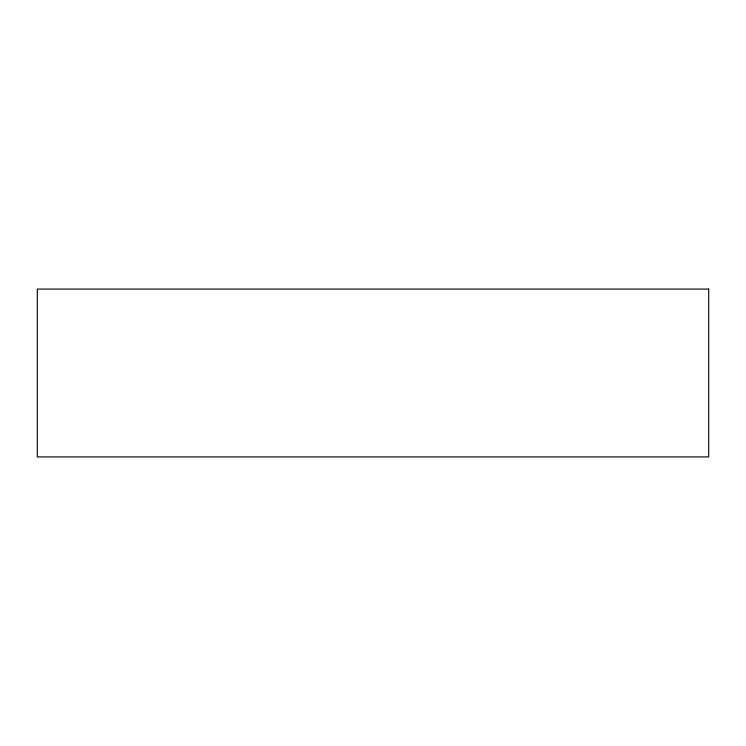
<?xml version="1.0" encoding="UTF-8"?>
<svg xmlns="http://www.w3.org/2000/svg" width="746" height="746" viewBox="0 0 746 746"><rect width="100%" height="100%" fill="white"/><g stroke="black" fill="none" stroke-linecap="round" stroke-linejoin="round"><path stroke-width="1.12" d="M708.7 289.075L37.3 289.075L37.3 456.925L708.7 456.925L708.7 289.075"/></g></svg>
